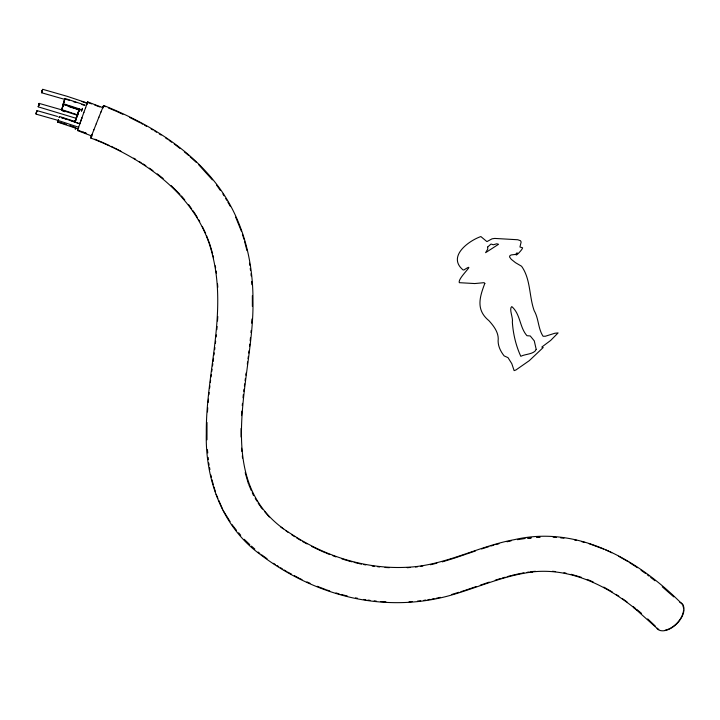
<?xml version="1.0" encoding="UTF-8"?>
<svg xmlns="http://www.w3.org/2000/svg" width="720" height="720" viewBox="0 0 720 720"><rect width="100%" height="100%" fill="white"/><g stroke="black" fill="none" stroke-linecap="round" stroke-linejoin="round"><path stroke-width="1.08" d="M207 422.478L206.982 439.812M241.092 428.463L241.083 437.031M252.369 306.414L252.351 295.677M36.072 113.886L36.549 112.131L36 114.111L56.457 119.925L78.651 127.251M57.51 116.451L36.918 110.601L36.504 112.248M38.304 106.56L38.646 105.282L38.241 106.857L74.907 117.936M38.835 104.679L39.159 103.401L61.812 109.881M39.15 103.455L38.304 106.695M65.259 99.54L41.706 92.79L42.12 91.143M87.615 103.149L67.311 96.363L42.624 89.28L41.922 91.962L42.03 91.503M42.3 90.468L42.21 90.927L42.552 89.64M217.503 320.976L217.782 316.485M251.667 323.19L251.928 319.014M207.486 411.921L207.747 407.754M241.551 415.638L241.83 411.147M36.513 112.104L36.846 110.961M38.736 105.048L38.934 104.238L38.61 105.39M42.111 91.296L41.778 92.439M216.144 336.951L216.342 334.863M216.828 329.643L217.125 326.511M250.173 340.875L250.461 337.761M250.956 332.568L251.145 330.489M208.161 402.435L208.485 399.132M208.917 394.722L209.133 392.526M242.262 405.576L242.478 403.362M243.018 397.836L243.342 394.515M214.668 349.677L214.911 347.553M215.415 343.305L215.667 341.181M248.751 353.07L249.012 350.838M249.543 346.374L249.804 344.142M209.628 388.098L209.907 385.866M210.33 382.527L210.609 380.295M243.747 391.329L244.008 389.196M244.413 386.01L244.674 383.886M57.87 121.761L62.55 123.237M59.355 116.946L59.49 116.487L74.925 121.518M59.346 117.063L59.49 116.487L59.121 117.585L59.364 116.847M72.09 112.986L61.785 109.683L62.118 108.495M81.297 110.142L63.234 104.202L63.504 103.257M63.252 104.112L63.711 102.546M64.854 98.928L64.242 101.043L64.863 98.847L64.521 100.116M77.787 115.425L61.641 110.151L61.911 109.197M63.135 105.354L63.405 104.409L79.74 109.746M64.728 99.405L64.998 98.46L85.14 105.111M213.111 361.548L213.534 358.299M213.966 355.059L214.254 352.899M247.311 364.158L247.608 361.944M248.049 358.623L248.346 356.409M211.023 376.956L211.32 374.751M211.77 371.439L212.067 369.225M212.517 365.913L212.823 363.708M245.088 380.664L245.385 378.468M245.835 375.174L246.132 372.978M61.641 110.151L61.893 109.377L61.659 110.052M63.387 104.499L63.153 105.192L63.405 104.4M64.989 98.559L64.746 99.243L64.998 98.46M79.911 123.822L74.916 122.022L75.969 118.773M77.508 114.534L77.931 113.229L75.996 119.169M77.841 113.949L78.372 112.149M78.066 113.103L79.47 108.999L78.804 110.835M78.912 110.43L78.156 112.419M82.062 101.52L87.3 103.401M75.024 122.022L75.879 119.322L74.952 121.815M76.662 117.342L78.165 112.977M77.913 113.31L77.247 115.137L78.264 112.104M77.553 130.563L77.805 129.69L77.544 130.581L92.052 136.107M87.579 102.393L87.732 101.943L103.059 107.757M86.886 104.166L87.741 101.925L87.633 102.402L91.665 103.905M36.603 111.879L36.702 111.438L36.369 112.581L36.567 111.861M42.372 90.297L41.922 91.962M36.216 113.283L36.414 112.464M38.781 104.949L38.592 105.66L38.934 104.238M42.219 90.783L42.552 89.505M57.996 121.275L57.744 122.139L77.706 128.844M41.904 92.115L41.706 92.79M38.961 104.076L39.159 103.401M91.071 137.079L90.756 137.997C144.126 158.544 198.27 195.84 212.391 254.601C227.493 313.857 205.812 373.662 206.298 433.278C205.173 478.8 221.832 526.248 259.56 553.905C286.974 574.992 318.879 590.31 352.674 597.861C385.092 604.98 419.211 604.269 451.161 595.161C478.269 587.358 504.36 575.352 532.593 571.977L530.334 572.166C569.448 566.991 607.086 585.54 636.534 609.804L633.438 607.239L656.325 627.687A17.649 10.386 -45.7 0 0 677.619 622.899A17.649 10.386 -45.7 0 0 679.788 602.262M57.879 121.644L58.212 120.573M91.08 137.061L90.747 138.024L91.827 135.423M102.816 107.82L103.662 105.471C146.331 122.49 187.632 146.817 216.126 183.618C241.992 216.765 253.287 259.227 252.963 300.852C254.556 377.847 208.044 483.093 291.357 534.051C325.332 556.434 366.129 569.394 407.007 567.279C444.519 565.785 477.891 546.309 514.35 539.667C578.646 524.754 639.252 560.619 682.893 604.836M58.482 119.664L57.861 121.86L58.491 119.646M63.243 104.202L63.99 101.646M62.037 108.756L62.397 107.586L62.046 108.729M62.955 105.795L63.27 104.787L62.649 106.965L63.009 105.822M63.369 103.815L63.999 101.619M63.909 102.141L64.332 100.521M62.37 107.649L62.739 106.461M62.307 108.09L63.036 105.507M64.296 100.665L64.872 98.829M63.684 102.816L63.945 102.006M58.104 121.122L58.437 120.024M62.01 109.044L62.352 107.946M75.87 119.052L76.878 116.19L76.113 118.521L76.482 117.504M76.275 117.99L74.916 122.013M75.285 120.78L75.987 118.71M78.075 112.968L78.921 110.502M77.643 130.131L78.597 127.332M74.88 122.283L75.627 120.222M77.157 115.56L78.174 112.698M76.671 116.676L77.553 114.138M75.24 121.635L76.095 119.169M57.987 121.437L57.735 122.22L57.978 121.455M75.762 127.782L75.267 129.231L75.699 128.061M81.873 109.998C80.325 114.552 83.637 104.913 82.053 109.584M78.462 127.701L80.01 123.273M75.78 119.646L77.013 116.127M75.546 120.636L74.988 122.211M79.866 123.66L81.846 118.071M79.92 123.498L81.9 117.927M78.3 112.554L78.822 111.114L76.905 116.451L77.409 115.047M79.425 109.287L79.173 109.971M81.819 118.125L83.934 112.221M83.871 112.41L85.662 107.46M85.572 107.739L87.03 103.77M78.66 111.015L79.128 109.728L78.678 110.979M90.891 137.511L92.097 134.397M86.85 104.256L87.732 101.943M91.953 134.748L93.906 129.762M93.744 130.167L96.318 123.66M96.219 123.885L98.892 117.171M98.82 117.378L101.07 111.762M100.962 112.041L102.78 107.568M102.627 107.964L103.662 105.471L103.347 106.407L103.491 105.912L105.435 106.731M102.582 108.063L103.482 105.939M466.497 554.031L475.425 550.98M480.294 585.171L489.258 582.111M454.077 558.252L465.462 554.382M465.066 590.346L476.28 586.539M481.527 548.964L488.826 546.633M495.225 580.203L500.193 578.61M442.269 561.879L453.006 558.576M451.548 594.531L458.838 592.29M460.926 591.651L464.049 590.688M490.878 546.012L493.902 545.166M495.918 544.599L498.942 543.753M502.2 578.052L505.206 577.206M507.204 576.648L511.218 575.523M430.443 564.759L436.896 563.184M436.185 598.338L440.28 597.339M507.033 541.782L511.083 540.873M512.28 575.28L520.812 573.381M420.705 566.361L422.865 566.01M423.783 600.381L425.853 600.039M427.923 599.697L429.984 599.355M432.054 599.013L434.115 598.68M517.428 539.685L525.159 538.488M521.883 573.138L523.953 572.823M527.067 572.337L529.137 572.013M409.041 601.839L412.209 601.56M417.492 601.092L420.669 600.813M407.223 567.72L410.31 567.441M415.449 566.991L417.51 566.811M528.444 538.137L530.514 537.975M527.31 538.236L531.486 537.903M532.224 571.554L535.464 571.302M385.002 567.459L389.34 567.693M380.511 601.542L385.884 601.83M553.122 537.219L556.371 537.507M560.709 537.894L563.958 538.191M552.456 571.284L555.597 571.572M372.15 566.046L374.283 566.307M377.496 566.694L379.629 566.955M367.902 600.084L369.999 600.336M374.193 600.849L376.29 601.101M574.488 539.937L576.585 540.306M563.913 572.76L565.974 573.12M359.415 563.715L361.539 564.111M363.654 564.516L365.778 564.912M355.482 597.879L357.543 598.275M363.744 599.436L365.805 599.832M347.859 560.772L352.062 561.843M354.159 562.374L358.362 563.445M341.181 594.45L347.292 596.007M581.688 541.638L584.748 542.439M571.131 574.29L581.274 577.269M62.748 111.069L64.899 111.744M66.753 99.513L69.588 100.404M64.314 104.04L68.067 105.219M61.245 117.54L64.08 118.431M61.605 117.711L65.682 119.007M341.874 558.864L346.86 560.457M326.619 589.932L329.751 590.931M336.015 592.929L339.147 593.928M73.368 101.628L76.203 102.555M69.003 105.516L74.61 107.343M68.949 106.65L74.619 108.504M65.025 118.728L70.668 120.573M63.486 123.534L66.285 124.443M69.75 120.339L77.841 123.102M75.546 107.658L80.199 109.242M75.555 108.819L78.381 109.782M73.026 113.292L76.752 114.561M71.604 120.897L75.357 122.175M70.002 125.676L74.637 127.26M588.87 543.6L603.576 549.081M81.846 104.472L84.654 105.462M94.725 105.039L99.819 106.947M78.75 130.518L86.031 133.236M83.25 132.183L86.229 133.308M325.989 553.05L329.949 554.589M332.928 555.741L335.898 556.884M317.214 586.287L325.575 589.527M108.369 107.946L116.163 111.204M94.797 139.194L102.537 142.416M605.637 549.954L608.733 551.268M587.223 579.402L593.136 581.904M117.126 111.645L122.895 114.3M103.482 142.857L109.152 145.458M111.042 146.322L113.877 147.627M314.595 547.893L324.999 552.672M299.988 578.682L301.995 579.609M307.008 581.904L310.023 583.29M609.732 551.763L611.712 552.762M129.609 117.423L140.013 122.697M114.885 148.14L120.897 151.191M302.319 541.395L307.044 543.924M311.76 546.453L313.65 547.461M287.775 572.148L291.537 574.164M294.354 575.667L299.052 578.178M140.958 123.174L142.803 124.218M144.657 125.262L146.502 126.306M151.128 128.907L152.982 129.951M133.641 158.139L135.585 159.228M618.66 556.245L627.273 561.195M603.801 587.106L612.315 592.002M291.897 534.933L294.741 536.697M296.631 537.876L300.429 540.225M273.393 563.31L275.184 564.417M276.975 565.533L278.766 566.64M280.566 567.756L282.357 568.863M284.148 569.979L286.839 571.644M154.782 131.076L156.591 132.21M159.291 133.902L161.091 135.036M139.311 161.568L141.174 162.738M143.037 163.908L145.836 165.663M629.154 562.347L637.461 567.711M616.023 594.396L618.795 596.187M165.573 137.907L167.31 139.14M169.056 140.364L171.675 142.2M174.285 144.045L180.216 148.59M149.391 168.165L152.946 170.667M641.034 570.258L645.498 573.444M622.458 598.68L626.994 601.902M280.818 527.04L283.356 528.867M285.885 530.694L288.414 532.521M261.648 554.823L267.066 558.738M647.253 574.749L648.981 576.09M650.709 577.431L655.038 580.788M633.231 606.636L635.004 608.013M184.401 151.911L188.496 155.34M157.293 173.871L163.179 178.542M662.247 586.8L673.776 596.88M636.885 609.507L641.565 613.431M249.804 544.635L244.224 539.307M251.478 546.12L254.826 549.081M258.165 552.042L259.839 553.518M647.676 618.894L655.191 625.95M190.089 156.771L196.443 162.513M171.135 185.544L180 194.427M198.72 164.772L212.4 179.883M260.424 506.691L262.485 509.076M264.537 511.461L269.325 517.023M236.511 530.352L231.849 524.421M238.617 532.791L240.714 535.239M181.449 195.93L184.743 199.89M216.468 184.923L220.302 190.368M222.858 194.004L224.127 195.822M188.694 204.651L191.718 208.962M192.933 210.681L195.363 214.128M255.249 498.384L256.977 501.156M258.129 503.001L259.848 505.764M223.155 510.48L230.112 521.631M225.711 198.504L226.773 200.304M227.826 202.095L230.463 206.577M195.903 215.055L197.55 217.845M198.639 219.708L199.737 221.562M235.665 217.152L241.326 231.075M202.284 226.431L205.677 233.451M248.85 484.83L251.397 490.716M252.252 492.678L253.53 495.621M216.126 494.298L217.881 498.348M218.763 500.364L222.714 509.463M206.478 235.539L209.304 242.838M242.406 234.099L243.927 239.238M244.539 241.29L246.969 250.596M209.7 243.882L212.616 253.692M211.833 479.475L213.363 484.767M213.975 486.891L215.514 492.183M245.187 472.653L248.427 483.849M213.129 255.69L213.57 257.715M208.728 462.96L209.124 465.165M209.52 467.379L209.925 469.584M210.924 475.101L211.32 477.315M249.471 263.151L249.777 265.257M250.236 268.425L250.542 270.531M215.334 265.824L215.631 267.903M216.09 271.026L216.387 273.105M241.578 448.191L241.893 451.476M242.316 455.85L242.523 458.037M207.441 449.64L207.756 452.97M208.188 457.416L208.404 459.63M251.001 273.69L251.181 275.895M251.622 281.403L251.892 284.715M217.53 283.941L217.8 287.271M682.965 605.997A17.163 10.098 -45.7 0 1 683.523 608.04M683.586 610.092A17.163 10.098 -45.7 0 1 665.172 630.18M658.8 629.433A17.163 10.098 -45.7 0 1 657.27 628.164M536.211 349.398C534.285 354.366 524.952 353.979 520.812 356.31C515.961 345.798 513.126 333.882 512.352 322.083C513.36 318.123 508.671 308.655 511.803 306.585C520.641 314.271 519.444 327.231 526.959 335.709L530.244 335.952L534.276 340.866L536.211 349.398M484.839 283.365C479.511 297.369 475.767 309.906 488.97 320.715C494.001 326.322 499.14 333 498.105 340.983C498.159 346.554 500.751 351.612 504.135 355.896L507.996 357.633L511.785 363.645L514.125 370.611L515.898 369.99L529.281 360.666L543.195 347.526L541.782 347.076L550.656 340.443L558.117 332.901L554.859 333.252L545.373 336.231L543.069 336.258C537.993 328.5 538.839 318.78 534.159 310.635C529.011 296.217 530.793 279.171 521.577 266.256L515.493 262.683L511.218 259.272L509.499 256.887C509.643 253.224 515.781 256.131 517.176 252.855C513.027 259.236 522.54 249.768 522.612 247.815L519.948 247.005L521.145 241.992L520.479 240.705L517.779 239.751L494.748 238.428L492.048 238.824L486.927 241.623L480.861 236.556C468.639 240.822 447.066 256.545 463.041 269.91L463.95 269.955C477.963 260.775 457.164 278.208 459.342 282.681L474.768 283.554L483.957 282.681L484.839 283.365M487.629 247.059L487.773 249.084L485.604 252.675L498.573 244.278L496.782 243.801L493.236 244.764L491.013 244.026L487.629 247.059M63.261 104.868L62.937 106.029L63.261 104.859M62.091 108.756L61.776 109.764L62.091 108.756M539.865 537.246L536.751 537.489L539.856 537.246"/></g></svg>
